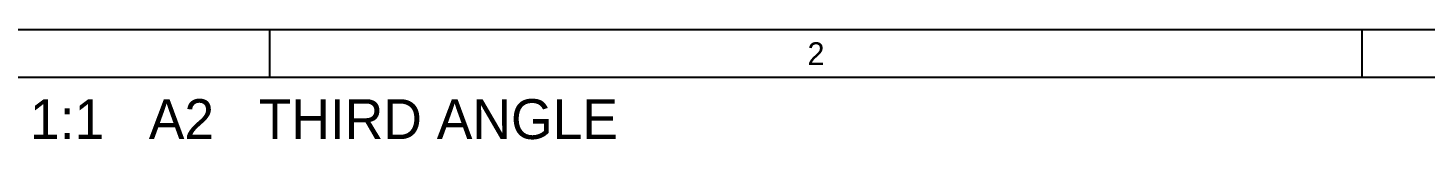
# Model space of a CAD drawing. Header units: millimetres. Extents: x -113 to 601, y 5 to 415.
# Drawn here: x 99.4 to 246.2, y 402.2 to 415 of the extents above; entities that cross this region are included whole.
import ezdxf
from ezdxf.enums import TextEntityAlignment as Align

# ---------------------------------------------------------------- set-up
doc = ezdxf.new("R2010")
doc.units = ezdxf.units.MM
for name, color, linetype in [('FRAME', 7, 'CONTINUOUS'), ('TEXT', 3, 'CONTINUOUS'), ('TITLE', 7, 'CONTINUOUS')]:
    doc.layers.add(name, color=color, linetype=linetype)

msp = doc.modelspace()

# ---------------------------------------------------------------- linework, layer by layer
at = {"layer": 'FRAME'}
msp.add_line((584, 410), (10, 410), dxfattribs=at)
at = {"layer": 'TITLE'}
for p, q in [((589, 415), (5, 415)), ((124.8, 410), (124.8, 415)), ((239.6, 410), (239.6, 415))]:
    msp.add_line(p, q, dxfattribs=at)

# ---------------------------------------------------------------- texts
at = {"layer": 'TEXT'}
msp.add_text('microduck-motor-support   SCALE 1:1   A2   THIRD ANGLE', height=4.2, dxfattribs=at).set_placement((12.5, 403.5))
at = {"layer": 'TITLE'}
msp.add_text('2', height=2.4, dxfattribs=at).set_placement((182.2, 412.5), align=Align.MIDDLE_CENTER)

doc.saveas('drawing.dxf')
